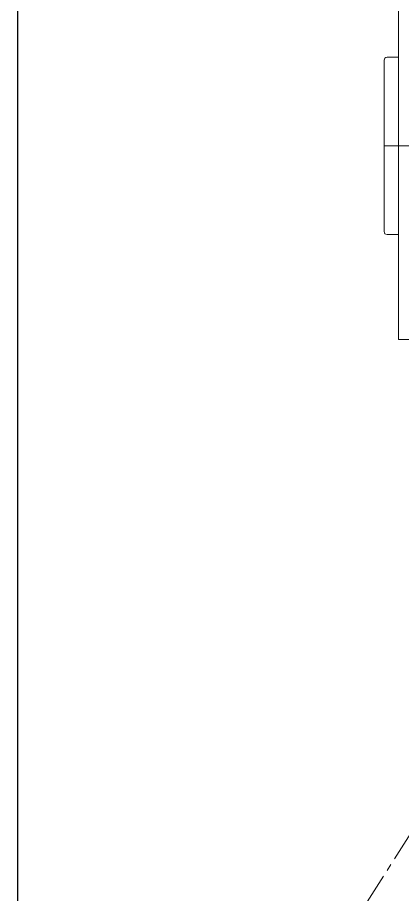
# Model space of a CAD drawing. Header units: millimetres. Extents: x 3220 to 226993, y 817 to 176024.
# Drawn here: x 8100 to 8454, y 163104 to 163910 of the extents above; entities that cross this region are included whole.
import ezdxf

# ---------------------------------------------------------------- set-up
doc = ezdxf.new("R2010")
doc.units = ezdxf.units.MM
doc.linetypes.add('AXES', pattern=[50.8, 31.75, -6.35, 6.35, -6.35])
doc.layers.add('Axe', color=1, linetype='AXES', lineweight=9)
doc.layers.add('Sichtbare Kanten(DIN)', color=7, linetype='Continuous', lineweight=50, true_color=0x3f3f3f)

# ---------------------------------------------------------------- blocks, each defined once
blk = doc.blocks.new('Level -3.5 et0m')
blk.add_lwpolyline([(2200, -9000), (800, -9000), (800, -11200), (2200, -11200)], close=True)
at = {"layer": 'Axe', "color": 4}
blk.add_line((2200, -9000), (800, -11200), dxfattribs=at)
blk = doc.blocks.new('be 500 pied TC')
at = {"layer": 'Axe'}
blk.add_line((0, 783.1), (0, 0), dxfattribs=at)
at = {"layer": 'Sichtbare Kanten(DIN)', "color": 5, "lineweight": 0}
for p, q in [((-78.75, 783.1), (78.75, 783.1)), ((-81.5, 780.35), (-81.5, 770.1)), ((81.5, 780.35), (81.5, 770.1)), ((-178.13, 770), (-175.63, 770)), ((-178.13, 770), (-178.13, 70)), ((-175.63, 770), (175.62, 770))]:
    blk.add_line(p, q, dxfattribs=at)
for centre, radius, start, end in [((-78.75, 780.35), 2.75, 90, 180), ((78.75, 780.35), 2.75, 0, 90), ((-82.5, 770.1), 1, 354.26083, 0), ((82.5, 770.1), 1, 180, 185.73917)]:
    blk.add_arc(centre, radius, start, end, dxfattribs=at)
blk = doc.blocks.new('116 pied')
blk.add_blockref('be 500 pied TC', (0, -420))
blk = doc.blocks.new('140 pied')
blk.add_blockref('116 pied', (-2.33, 0))
blk = doc.blocks.new('153 pied')
blk.add_blockref('140 pied', (2.33, 0))

msp = doc.modelspace()

# ---------------------------------------------------------------- block references
msp.add_blockref('Level -3.5 et0m', (7300.02, 173791.76))
at = {"rotation": 90}
msp.add_blockref('153 pied', (8800.02, 163791.76), dxfattribs=at)

doc.saveas('drawing.dxf')
